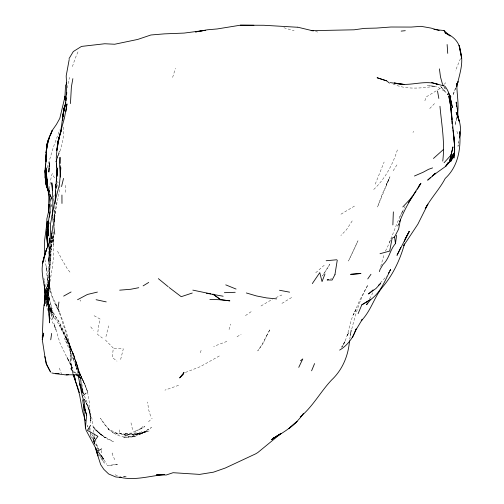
<?xml version="1.0" encoding="UTF-8"?>
<svg xmlns="http://www.w3.org/2000/svg" width="504" height="504" viewBox="0 0 504 504"><rect width="100%" height="100%" fill="white"/><g stroke="black" fill="none" stroke-linecap="round" stroke-linejoin="round"><path stroke-width="0.38" stroke-dasharray="2.52 1.89" d="M47.111 300.453L47.137 294.67L48.006 288.313L47.25 300.365M56.694 188.534L56.832 182.946M56.706 188.42L56.895 180.804M54.18 222.869L54.438 213.513L54.18 219.939L56.435 205.342L59.617 190.858L59.919 185.548M386.322 185.497L386.348 184.59L389.97 176.809L377.49 206.993L382.794 192.761L386.7 184.823M51.005 249.31C51.238 263.498 48.819 277.477 46.771 291.444L46.784 289.491L47.048 300.151M51.024 248.529L51.112 245.41M55.018 205.865L53.726 219.813M50.91 251.143L49.09 280.659L48.598 295.47L49.493 274.245L48.806 289.031L48.794 305.298M51.068 246.973L51.855 233.497M47.099 303.673L46.929 307.566L47.924 311.951M47.237 300.56L47.578 292.78L49.058 284.546L48.069 290.89L50.507 253.046L50.381 254.974M53.764 235.015L53.298 244.352L53.336 235.948L51.981 242.714L53.336 235.948L53.689 249.398C53.764 266.566 49.077 283.355 46.922 300.321M54.249 225.779L54.634 209.242M65.35 192.282L65.822 183.739M48.334 305.5L47.105 302.627L47.93 305.115C45.965 295.275 48.441 285.358 49.965 275.631C49.373 285.598 44.957 296.043 48.573 305.808M48.699 261.973C47.263 276.507 47.193 291.299 48.983 305.796M50.633 201.808L51.043 196.831L49.096 189.844L51.326 176.287L52.385 173.294M50.702 250.387L50.394 253.632M49.669 260.316C49.197 274.724 44.195 289.466 47.981 303.736M49.745 259.604L50.255 254.898M57.33 157.166L57.487 155.654M53.934 219.599L54.413 215.12L54.098 217.986M105.393 339.986L113.312 348.132L112.266 357.487L116.985 361.116M458.621 140.9L457.997 146.299L458.634 142.556M53.021 231.374L51.238 249.94L51.679 241.586L50.879 233.087M54.186 222.125L56.19 205.934L56.183 200.586M53.537 232.092L51.471 244.831M52.901 225.08L51.024 238.94L52.529 227.128M52.693 226.567L51.143 236.867M349.763 339.236L351.143 329.95L350.123 335.639C354.432 318.182 358.961 300.529 367.989 284.779L359.541 300.579L353.556 314.729L356.523 308.624C348.799 320.405 349.524 335.072 342.096 346.979L345.271 340.899L341.246 347.47M456.542 116.815L455.169 125.257L457.185 117.092M46.614 298.406L47.578 292.78L46.866 300.334L47.137 294.67L48.485 305.241M51.068 236.483L52.17 232.287L51.017 237.315M47.048 293.637L47.603 290.695L47.13 300.51L47.048 293.637L47.3 301.348M67.089 87.942L69.476 77.427M47.181 167.782L53.317 147.344L59.724 129.856M50.967 206.791L51.666 203.963M105.966 336.552L108.625 325.836M120.639 359.491L123.304 348.85L113.312 348.132M380.722 266.477L384.224 253.947M229.055 329.528L230.53 324.072M200.416 352.781L201.216 349.971M53.613 196.919L54.256 194.809M172.626 77.414L175.436 68.33M57.387 157.626L59.384 151.15L57.437 157.399M424.885 100.781L426.069 97.014L440.061 88.49L441.825 86.934M56.757 187.06L58.174 182.82L57.336 181.642M72.412 66.591L75.279 58.149L78.278 51.162M49.108 223.971L49.638 222.497M56.82 159.478C61.198 148.674 64.84 137.435 63.139 125.635M375.247 184.136L384.142 162.011M455.742 87.803L452.85 95.344L456.164 86.682M385.44 251.093C392.188 238.077 395.823 223.669 402.935 210.829L399.754 216.909M389.453 242.619L391.136 238.361M397.379 149.915C392.679 164.745 385.069 178.857 373.628 189.58M460.435 58.634L455.377 70.951M398.866 223.379L397.36 226.825L398.922 223.329M51.074 238.896L52.958 234.662M402.268 212.071L404.995 206.495M369.589 298.853L373.559 291.52M393.189 170.736L397.039 164.739M116.758 464.612L117.482 464.31L107.453 465.57L116.758 464.612L117.224 463.938M352.208 220.903L346.475 229.729L340.861 235.519M412.959 132.407L413.746 131.399M380.381 282.927L386.681 276.066M444.27 84.294L445.738 82.713M324.204 265.224L315.29 273.155M429.71 108.574L435.273 102.785M140.219 429.213L144.862 426.567L133.636 431.966L140.219 429.213L143.042 426.416M148.497 421.798L152.195 418.163M245.467 315.605L252.365 310.823M260.971 306.004L272.513 299.181M237.031 336.766L241.126 334.228M340.956 214.2L354.684 205.96M281.919 303.395L291.677 297.473M219.328 355.969L200.397 366.616L184.735 372.708M142.078 433.201L146.261 431.26L138.587 434.902L151.477 427.575C146.047 430.555 140.988 434.335 135.066 436.3C119.807 440.509 107.705 430.983 100.466 418.32L109.853 430.863L108.266 428.923L118.774 434.259L112.26 432.596C123.26 433.78 134.996 436.426 145.606 431.871C138.776 434.788 131.059 434.435 123.776 434.448L134.417 434.448L143.048 432.823L149.165 430.914L135.967 434.883L143.048 432.823M275.833 297.681L281.9 294.991M226.838 341.416L213.652 346.437M178.58 385.327L164.934 390.146M330.391 279.058L331.695 278.699M123.864 476.916L126.781 476.129L123.133 476.633M125.288 433.245L137.384 433.043L125.288 433.245L127.739 436.01L128.854 436.269L119.656 433.415L119.202 428.633M315.529 31.494L317.709 32.054M283.891 27.733L294.097 30.794M119.656 433.415L127.739 436.01M392.893 83.878C402.532 88.433 413.507 88.54 423.921 87.639L435.217 86.348L427.575 85.378L437.655 87.072L445.486 91.791L440.389 86.197L447.836 94.651M115.07 474.768L119.038 476.412M94.059 315.712L100.227 319.114L98.664 325.433L97.568 334.417L102.394 338.039M76.45 373.514L69.949 368.172L75.575 373.42M69.955 272.11L67.36 268.884L61.677 259.1M444.389 87.589L445.334 88.767M90.752 326.863L93.631 330.529M448.333 95.218L447.218 93.731L448.144 95.615M53.153 175.757L55.245 178.7M443.917 87.003L446.09 90.109M80.041 300.031L80.829 301.203M48.97 307.188L52.41 312.272L49.732 308.366M98.419 454.01L104.347 463.126L100.29 456.448M103.982 459.894L106.829 464.323M49.172 308.606L54.508 318.83L49.732 308.561M49.26 305.947L52.8 313.488L47.067 300.913C53.909 315.126 63.857 327.745 68.368 343.142L59.655 325.288C67.895 341.693 76.236 358.357 80.205 376.4M48.617 304.58L52.334 311.289L47.981 302.558L46.733 295.949L46.727 287.538L47.981 302.558L48.617 304.58L46.733 295.949L47.023 300.201M77.131 365.52L75.77 361.135L79.695 374.239L73.049 353.783L66.793 339.06L70.85 347.955L67.725 341.12L62.729 332.117C59.125 323.845 53.506 316.726 49.694 308.568M57.55 251.238L61.28 258.149M67.725 341.12L65.677 337.258L71.436 349.971M84.496 399.514C88.137 406.041 90.581 413.318 90.941 420.809L89.573 412.24L87.45 405.525L84.357 399.288M84.395 399.294C88.137 406.507 91.344 414.395 90.329 422.68C89.933 408.183 89.895 392.925 82.757 379.896L88.024 392.673L82.757 379.896M82.171 378.737L78.265 370.175L77.169 366.66L80.174 376.034L78.265 370.175L82.114 378.504M57.235 306.312L52.208 296.522L48.605 282.221L49.587 289.75L50.091 292.15L48.661 283.179L49.587 289.75L49.959 256.473M47.193 303.08L48.466 305.821L47.193 303.08L47.811 305.311M84.401 396.113L86.833 401.556L92.043 418.994L93.958 432.835M50.457 317.684L56.057 329.988L54.035 323.562L60.115 343.394L71.108 366.043L73.408 373.955M81.932 378.252L84.464 383.84L79.544 372.91L81.295 376.998L75.883 361.481M79.544 372.91L81.635 377.584M49.902 309.229L51.106 311.957L49.877 309.084M114.723 459.692L112.102 453.707L112.487 452.233L112.839 453.354M88.446 428.23L89.309 430.24M78.567 373.559C76.658 362.804 72.727 352.579 68.55 342.537L74.29 356.775L78.07 368.204L74.277 356.145L70.132 345.92L58.804 321.287L51.25 310.716L47.105 298.557M78.901 374.025L79.764 376.085M98.538 449.518L96.585 444.761L98.223 449.348L95.294 439.753M58.338 308.914C64.669 325.433 70.547 342.424 71.461 360.247L69.722 345.171M49.751 194.103L51.635 198.853M49.638 193.794L51.603 198.765M82.656 391.791L83.488 393.996M51.629 198.702L50.81 196.516L51.635 200.164M74.277 356.145L73.03 352.731M49.045 305.462L47.981 302.558L46.494 293.971L49.216 305.386M49.694 310.464L52.901 319.259L49.537 309.664M59.352 368.077L61.482 373.936M94.16 443.18L91.029 434.272M456.933 131.443L458.004 134.568M95.338 445.145L93.227 438.518L94.739 444.301M150.602 416.134L148.667 409.891L147.559 402.028M95.073 439.016L94.166 436.061L94.714 438.997M72.91 374.277L71.826 370.642L70.799 364.058L73.508 373.59M78.322 372.651L73.345 356.038L69.571 347.18L64.594 338.512L74.107 360.644L72.859 357.998L77.106 369.413L74.876 362.685L77.83 373.546M94.708 444.181L92.686 434.794M94.695 444.226L93.694 440.521L94.374 443.407M49.241 190.153L51.559 198.841L51.043 196.831M49.159 189.284L50.816 201.512M82.593 391.501L82.965 393.013M131.002 422.862L132.583 429.799M92.843 434.984L93.838 439.564M94.002 440.326L94.828 444.144M101.121 450.45L101.865 454.01M83.267 393.838L82.53 390.159L82.99 393M43.867 278.17L44.289 280.318M44.434 281.037L44.995 283.909M45.133 284.628L45.555 286.776M44.888 259.396L46.904 270.667L46.28 266.698C46.954 283.311 51.143 297.826 59.34 312.247L55.188 303.339L58.577 310.206L67.126 336.451L69.086 343.148L70.743 353.701M82.587 389.157L83.368 393.643M82.316 387.664L82.927 391.438L81.944 384.439M48.938 305.449L47.918 297.335L49.008 305.638M94.065 433.591L94.84 438.889M90.437 433.396L91.079 438.058L90.361 431.959M53.588 198.601L54.004 201.707M89.706 426.604L90.266 431.191M46.009 290.651L46.274 292.975M89.844 428.091L90.046 430.321M47.975 246.903L48.504 254.501M51.017 205.122L51.099 206.571M46.979 300.353L46.771 296.572L47.603 290.209L47.93 305.115M46.727 303.723L46.929 307.566L46.853 303.969M348.453 332.873L347.036 336.401L348.736 332.256L348.453 332.873M357.985 240.843L348.466 261.028L357.985 240.843M266.887 335.217L263.245 343.186L257.771 350.935L261.784 344.956L270.188 329.156L266.887 335.217M389.189 178.662L386.348 184.59L389.189 178.662M329.761 264.323L322.522 275.971L329.761 264.323M141.719 431.884L131.437 436.533L141.719 431.884M135.066 436.3L125.25 437.434L122.85 437.17L135.066 436.3M113.299 441.548C104.977 438.826 98.179 433.112 92.862 426.289L101.613 435.286L94.235 428.841L105.393 437.881L96.856 431.166L103.717 436.363L113.299 441.548M67.996 359.207L67.013 357.424L72.645 368.172L67.996 359.207M87.86 426.869L87.255 425.502L87.872 426.932M52.057 308.801L47.748 293.423L52.057 308.801M49.461 300.088L48.132 291.52L47.754 285.012L49.461 300.088M71.826 370.642L70.106 355.572L71.826 370.642"/><path stroke-width="0.76" d="M45.65 163.882L44.988 170.264L44.969 176.721L45.543 179.059M47.477 233.339L47.975 246.903L46.5 238.316L47.137 229.062M70.453 103.585L71.392 86.883L72.866 78.656M45.247 292.036L44.743 301.121M454.091 154.218L453.902 158.105L454.671 149.423L453.953 136.786L450.412 104.681L448.831 96.088L451.527 111.277L451.893 119.725L450.412 104.681L451.527 111.277L451.786 119.076M49.172 257.55L48.56 261.299L49.953 248.541L50.608 223.404L54.243 204.504L59.472 184.382L60.858 167.738M45.606 166.226C45.568 174.296 44.352 182.927 48.176 190.417M55.686 191.01L55.547 199.401L55.698 191.589M55.786 186.908L57.406 167.945L56.864 176.337M48.378 229.717L48.617 236.004C47.351 227.896 48.441 219.757 50.135 211.8M55.768 187.431L55.831 184.565L55.081 203.584M65.558 84.861L64.814 99.635L65.117 96.088L59.787 118.415L56.41 124.469L52.246 130.429L48.636 138.398L46.847 144.648L45.272 172.242L48.85 195.943L48.598 212.726L49.058 204.378L48.403 212.386L46.834 218.975L47.433 240.377L46.815 231.897L47.975 246.903M60.449 176.929L60.556 174.157M392.868 224.929L393.353 211.875M62.685 120.5L62.742 119.07M45.228 292.018L44.913 299.622L43.331 310.086L42.279 338.096M45.127 177.106L46.135 184.741L48.22 190.688L47.256 187.349L45.272 172.242L45.612 164.644M56.555 180.949L56.7 178.007M56.801 175.808L56.82 170.856M82.669 399.811L83.374 404.693L86.638 415.157L85.441 427.934L86.127 430.328L95.886 448.566L103.478 459.094L101.291 455.616M454.362 148.775L454.627 143.325L454.639 151.736L453.821 153.789M457.38 113.526L457.544 110.672L456.183 102.104L456.284 103.603M56.568 180.917L56.719 178.624M456.63 86.121L456.8 83.418C456.731 93.902 459.163 104.372 457.424 114.824M45.272 172.242L45.637 166.811M45.946 162.156L46.103 159.825M49.115 168.153L48.838 172.053L49.499 162.697L49.228 166.591M46.116 301.367L45.952 303.635C46.715 291.81 42.071 280.394 42.141 268.619C42.582 258.886 46.16 249.549 50.23 240.792M442.751 161.104C445.082 142.764 441.58 124.488 439.967 106.262M46.122 153.947L45.706 159.377L46.847 144.648L49.707 136.628M46.248 152.397L46.847 144.648L49.272 138.247M63.088 116.443L63.271 114.118M63.391 112.562L63.756 107.913L62.559 120.362L62.78 118.157M45.851 161.752L46.129 158.917M62.924 116.682L63.895 109.878L62.849 116.21L65.81 102.388M65.961 100.869L66.263 97.826M66.566 94.79L66.793 92.509M48.384 226.384L48.623 224.066M49.342 217.111C52.227 200.636 46.034 184.325 46.003 167.819L46.595 174.793M52.044 216.411C53.588 205.254 52.63 193.939 51.805 182.757L52.643 190.292M49.953 248.541L50.161 246.62L49.216 254.917M46.759 236.055L47.105 233.043M44.572 302.62L44.232 305.619L45.253 293.202L44.365 285.239L45.228 293.593L44.264 284.678M66.005 111.384L66.975 103.893L64.506 117.734L57.607 142.745L56.278 157.456L56.876 174.34M459.428 133.951L459.692 131.638C461.059 148.397 458.243 166.446 445.24 178.391C439.746 188.899 431.342 197.618 425.603 208.032M61.727 129.156L57.607 142.745C61.349 132.791 61.753 122.151 63.479 111.775C66.597 102.293 66.465 92.245 66.339 82.385M58.061 308.36L58.943 302.009M383.582 263.926C389.346 258.155 390.115 249.606 395.47 243.564L396.61 235.292M50.734 339.784L51.66 333.434M349.53 340.78C348.352 355.528 342.537 369.741 331.632 379.966C320.494 391.747 312.915 406.514 300.245 416.915M459.396 138.058C462.004 129.415 459.894 120.412 456.164 112.455L459.396 121.76L457.594 115.265L458.092 117.873M46.866 236.017L47.111 234.48M334.977 274.384L337.271 260.108M49.417 256.051L49.663 254.552M47.118 221.508L44.566 240.654L44.642 257.065M46.607 149.064L46.198 151.03L46.563 149.512M69.212 59.453L66.188 75.909L66.61 84.363M56.687 159.144L56.051 161.942L56.719 159.781M61.551 186.575L63.529 178.41M456.826 86.827C458.999 75.436 463.901 63.888 460.732 52.208C459.591 42.437 454.091 36.597 445.164 32.842L444.011 30.542L433.919 29.453M65.123 105.512L65.608 103.622L63.479 111.775M451.193 154.325L450.948 155.182L444.062 162.761M60.001 134.631L61.652 129.087M379.405 271.618L380.041 269.495L383.172 264.178M400.371 219.933L398.626 229.074L394.55 236.993L395.47 243.564M358.105 313.652L361.828 304.844L370.944 299.269L366.629 304.7L367.555 302.917M50.356 135.406L52.246 130.429L49.77 136.439M457.273 83.796L458.098 81.629L456.788 85.063M324.986 273.981L322.043 281.61L319.794 272.614L312.31 283.594M452.183 157.903L450.815 161.337L453.877 154.961L451.697 159.787L445.612 166.414L432.325 175.909L435.475 173.219M311.598 370.805L314.578 363.579M339.639 350.104C347.458 345.448 353.241 337.667 356.114 329.062M352.605 337.264L356.12 329.055M399.54 221.936C404.895 208.366 412.304 195.911 420.531 183.96L419.152 185.699M69.048 58.609L73.307 51.54L81.49 46.418L104.737 43.754L114.704 44.239L137.75 39.425L150.91 34.984L164.373 33.869L184.143 33.081L205.33 30.309L195.47 31.96L207.333 29.799L217.174 28.955L240.32 25.2L263.819 25.269L297.133 27.235M400.812 247.395L397.001 255.339L409.292 231.304L405.002 239.142M404.246 241.347L409.292 231.304M335.028 274.447L332.111 280.041L327.121 279.953L328.432 279.594M298.74 367.359L302.797 358.905L300.523 360.744M388.345 273.477L389.101 272.128M389.863 270.787L390.625 269.445C385.447 279.871 381.119 291.394 371.675 298.847L361.828 304.844M425.193 208.744L427.921 204.101L417.848 224.217L403.572 245.776L404.498 243.942C400.144 259.516 393.158 274.604 382.631 286.984C374.05 297.297 370.913 311.1 361.211 320.783L362.162 319.593L355.232 331.122M417.413 189.221L420.531 183.96M90.613 425.263L87.438 430.391L97.908 436.338L94.676 440.792M448.006 162.559L445.612 166.414L449.549 161.475L453.594 153.556L452.397 155.484M450.796 158.054L451.597 156.769M408.668 202.381L416.146 191.092M411.806 196.837L410.483 198.815L402.822 206.942M367.75 278.926L370.969 274.283M42.311 339.576L43.691 333.1L42.242 339.387L45.914 363.101L50.557 372.065L46.91 365.167L44.869 356.511M303.433 413.406C296.1 424.563 284.754 431.953 273.25 438.234L281.257 433.383L271.555 439.595L280.917 433.56L257.834 452.523L255.654 453.846L225.338 468.002L213.476 472.172L199.628 474.396L173.08 472.702L166.263 474.989L156.334 474.9L164.613 474.541C149.606 475.934 134.524 480.942 119.48 477.143M419.133 185.623L421.01 183.267M430.769 177.332L427.663 180.174L435.727 173.237L432.325 175.909M433.446 158.464L443.627 149.323M373.118 289.901L368.456 293.945L376.085 288.401L380.703 283.336L378.372 285.358M82.65 395.905L86.045 393.151M143.117 285.881L148.718 282.429M77.547 299.729L87.431 294.456L97.404 292.081M63.649 296.113L71.083 291.961M98.217 450.752L101.695 448.862M394.55 236.993L392.137 238.108L389.693 251.068L380.016 253.72M414.433 176.016L423.095 172.273L428.576 169.312L432.608 167.895M192.263 293.026L181.213 296.686L169.086 287.463M138.789 287.702L130.763 289.258L119.656 290.172M59.119 373.3L55.503 373.685L51.786 372.941M401.152 31.103L405.292 30.687M326.151 260.744L336.666 259.774M68.569 374.711L65.533 374.863L55.503 373.685M67.694 374.711L66.15 374.774L79.103 374.825M224.362 292.698L235.211 292.288M431.632 82.473L437.938 84.426C423.889 79.216 408.763 87.545 394.355 82.971L403.994 84.42L390.26 82.631M253.903 25.288L240.32 25.2M209.878 299.382L220.777 299.767L229.862 300.863L220.588 299.672M311.132 30.675L354.142 29.805L364.354 28.375L376.299 28.092L390.896 27.014L411.22 27.071L421.067 26.328L431.153 28.111L439.173 30.492M276.664 298.891L266.654 297.933L256.549 295.968L246.349 292.963M192.83 290.121L210.792 293.851M223.159 296.226L206.419 293.252M279.512 290.26L289.611 292.163M96.094 299.716L106.218 301.89M297.404 27.115L313.349 30.939M434.694 83.412L444.875 86.165C449.851 92.15 450.652 100.214 452.516 107.503L451.282 103.887M386.442 80.823L377.087 77.742L386.618 80.829L389.479 83.122M225.754 284.867L236.061 289.05M120.362 476.954L121.678 477.502L115.813 476.986L108.669 473.999L103.83 469.35L100.674 464.631L95.747 449.171M445.164 32.842L450.185 36.08L444.011 30.542M76.016 374.762L82.083 378.743M158.351 278.643L168.197 286.713M77.263 374.995L80.634 378.145L82.013 395.218L78.221 375.694M448.699 93.845L450.872 96.951L448.365 93.127M443.363 85.8L442.26 83.399L440.471 76.866L439.425 68.884M85.333 420.745L82.587 411.403L79.556 394.783L73.615 374.705M48.233 190.247L46.267 185.283L48.145 190.033M80.445 385.925L79.607 383.746L80.842 387.916M77.27 386.165L73.124 375.001M48.227 190.487L46.135 184.741L45.77 180.167M85.441 427.934L83.374 404.693L86.638 415.157M74.069 375.562L74.819 377.679M82.228 396.012L84.244 401.946L85.195 411.157M77.509 386.889L79.405 392.723M73.773 374.976L75.172 379.449L73.924 375.052M95.697 447.924L97.946 455.899L96.327 450.041M47.584 183.273L45.984 175.197L47.452 182.857L46.727 176.343M437.51 90.991L438.833 98.438M452.321 126.939L452.56 128.369M452.8 129.799L453.644 134.801L453.342 132.798M54.791 234.259L52.662 217.186M49.625 239.507L49.417 238.046L49.745 241.907M49.839 240.969L50.047 242.43M453.329 132.867L454.602 145.272M457.544 110.672L458.268 118.402M45.524 170.245L46.387 180.785L45.864 174.321M44.988 170.264L45.593 177.881M453.953 136.786L454.299 142.563M49.203 314.383L48.592 306.18L49.556 322.831L49.203 314.383L49.297 316.336M447.124 44.522L447.735 53.367M456.385 105.103L456.485 106.602M60.178 165.709L60.316 168.783M451.849 120.626L451.975 123.738M454.356 144.087L454.639 151.736M48.138 223.429L48.05 221.067L48.063 229.477M56.618 163.958L56.706 167.026M60.322 176.929L59.667 164.524L60.001 157.28L60.127 163.409M61.935 195.029L61.973 203.44M56.864 172.393L56.883 176.494M47.086 146.62L46.021 152.951L48.636 138.398L47.086 146.62M59.144 137.51L56.719 150.727L59.384 136.502L59.144 137.51M452.951 147.017L449.549 161.475L452.951 147.017M44.787 255.005L42.569 263.145L46.67 248.768L44.787 255.005M183.928 372.5L183.298 374.459L179.632 377.943L183.928 372.5M297.014 421.401L289.088 428.488L297.014 421.401M351.131 274.271L350.652 274.371L360.977 273.502L351.131 274.271M220.777 299.767L212.978 294.153L220.777 299.767M451.288 102.841L449.31 94.198L451.697 105.002L451.288 102.841M461.601 57.954L459.125 45.555L461.601 57.954"/></g></svg>
